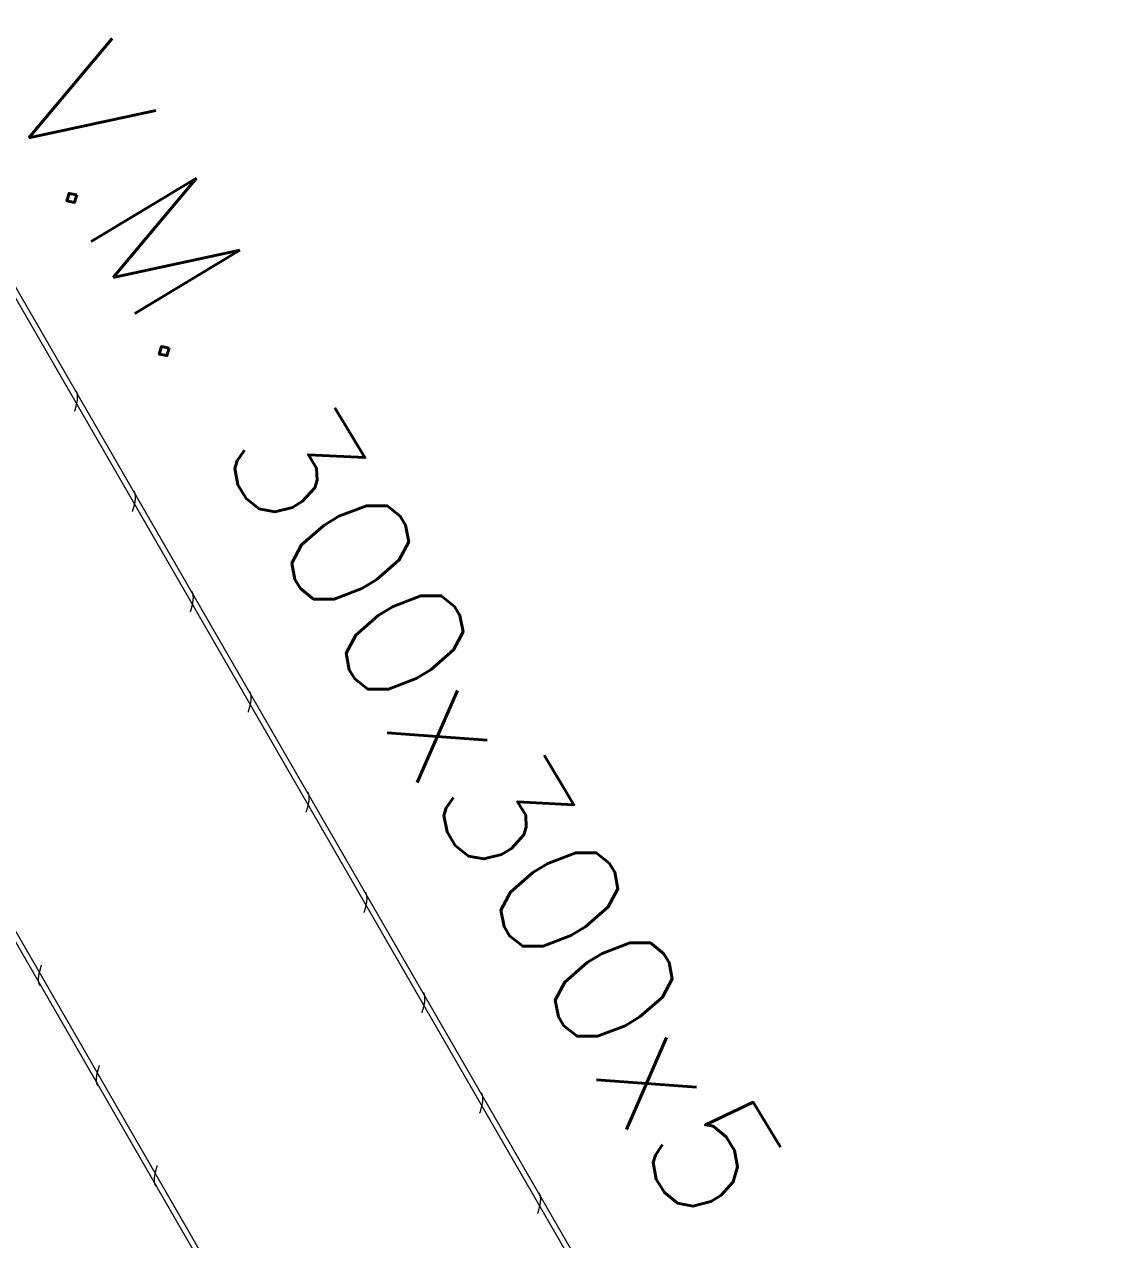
# Model space of a CAD drawing. Extents: x -3544 to 11711, y -11366 to 8565.
# Drawn here: x 5236.4 to 5336.2, y 3160.5 to 3271.9 of the extents above; entities that cross this region are included whole.
import ezdxf

# ---------------------------------------------------------------- set-up
doc = ezdxf.new("R2010")
doc.units = 0
doc.header["$LTSCALE"] = 30
doc.header["$MEASUREMENT"] = 0
doc.layers.get('0').update_dxf_attribs({"linetype": 'CONTINUOUS'})
doc.layers.add('EJE2$0$RLA-CONTORNO', color=30, linetype='CONTINUOUS', lineweight=15)
doc.layers.add('EJE2$0$RLA-TEXTOS-1', color=9, linetype='CONTINUOUS', lineweight=9)
doc.styles.add('EJE2$0$RomanS', font='romans.shx', dxfattribs={"height": 11.25})

# ---------------------------------------------------------------- blocks, each defined once
blk = doc.blocks.new('EJE2')
at = {"layer": 'EJE2$0$RLA-CONTORNO'}
for p, q in [((2580.48, 795.92), (2400.29, 1108)), ((2564.14, 824.22), (2400.29, 1108)), ((2580.48, 796.92), (2400.86, 1108)), ((2564.24, 825.04), (2400.86, 1108)), ((2552.14, 787), (2375.48, 1092.96)), ((2375.48, 1091.96), (2551.56, 787)), ((2388.78, 1068.92), (2551.56, 787)), ((2552.14, 787), (2388.89, 1069.74)), ((2459.81, 1006.02), (2459.8, 1006.04)), ((2459.82, 1005.99), (2459.81, 1006.02)), ((2459.83, 1005.97), (2459.82, 1005.99)), ((2459.84, 1005.95), (2459.83, 1005.97)), ((2459.85, 1005.93), (2459.84, 1005.95)), ((2459.86, 1005.9), (2459.85, 1005.93)), ((2459.87, 1005.88), (2459.86, 1005.9)), ((2459.88, 1005.85), (2459.87, 1005.88)), ((2459.89, 1005.83), (2459.88, 1005.85)), ((2459.89, 1005.81), (2459.89, 1005.83)), ((2459.9, 1005.78), (2459.89, 1005.81)), ((2459.9, 1005.76), (2459.9, 1005.78)), ((2459.91, 1005.73), (2459.9, 1005.76)), ((2459.91, 1005.7), (2459.91, 1005.73)), ((2459.92, 1005.68), (2459.91, 1005.7)), ((2459.92, 1005.65), (2459.92, 1005.68)), ((2459.92, 1005.63), (2459.92, 1005.65)), ((2459.93, 1005.6), (2459.92, 1005.63)), ((2459.93, 1005.57), (2459.93, 1005.6)), ((2459.93, 1005.54), (2459.93, 1005.57)), ((2459.93, 1005.52), (2459.93, 1005.54)), ((2459.93, 1005.49), (2459.93, 1005.52)), ((2459.93, 1005.46), (2459.93, 1005.49)), ((2459.93, 1005.43), (2459.93, 1005.46)), ((2459.7, 1004.31), (2459.71, 1004.34)), ((2459.71, 1004.34), (2459.72, 1004.37)), ((2459.72, 1004.37), (2459.73, 1004.41)), ((2459.73, 1004.41), (2459.74, 1004.44)), ((2459.74, 1004.44), (2459.75, 1004.48)), ((2459.75, 1004.48), (2459.76, 1004.51)), ((2459.76, 1004.51), (2459.77, 1004.54)), ((2459.77, 1004.54), (2459.78, 1004.58)), ((2459.78, 1004.58), (2459.79, 1004.61)), ((2459.79, 1004.61), (2459.8, 1004.65)), ((2459.8, 1004.68), (2459.81, 1004.71)), ((2459.8, 1004.65), (2459.8, 1004.68)), ((2459.81, 1004.71), (2459.82, 1004.75)), ((2459.82, 1004.75), (2459.83, 1004.78)), ((2459.83, 1004.78), (2459.84, 1004.81)), ((2459.84, 1004.81), (2459.85, 1004.84)), ((2459.85, 1004.88), (2459.86, 1004.91)), ((2459.85, 1004.84), (2459.85, 1004.88)), ((2459.86, 1004.91), (2459.87, 1004.94)), ((2459.87, 1004.97), (2459.88, 1005.01)), ((2459.87, 1004.94), (2459.87, 1004.97)), ((2459.88, 1005.01), (2459.89, 1005.04)), ((2459.89, 1005.07), (2459.9, 1005.1)), ((2459.89, 1005.04), (2459.89, 1005.07)), ((2459.9, 1005.13), (2459.91, 1005.16)), ((2459.9, 1005.1), (2459.9, 1005.13)), ((2459.91, 1005.22), (2459.92, 1005.25)), ((2459.91, 1005.19), (2459.91, 1005.22)), ((2459.91, 1005.16), (2459.91, 1005.19)), ((2459.92, 1005.31), (2459.93, 1005.34)), ((2459.92, 1005.28), (2459.92, 1005.31)), ((2459.92, 1005.25), (2459.92, 1005.28)), ((2459.93, 1005.4), (2459.93, 1005.43)), ((2459.93, 1005.37), (2459.93, 1005.4)), ((2459.93, 1005.34), (2459.93, 1005.37)), ((2459.66, 1004.17), (2459.67, 1004.2)), ((2459.67, 1004.2), (2459.68, 1004.24)), ((2459.68, 1004.24), (2459.69, 1004.27)), ((2459.69, 1004.27), (2459.7, 1004.31)), ((2465.12, 996.83), (2465.11, 996.85)), ((2465.13, 996.81), (2465.12, 996.83)), ((2465.14, 996.79), (2465.13, 996.81)), ((2465.15, 996.76), (2465.14, 996.79)), ((2465.16, 996.74), (2465.15, 996.76)), ((2465.17, 996.72), (2465.16, 996.74)), ((2465.17, 996.69), (2465.17, 996.72)), ((2465.18, 996.67), (2465.17, 996.69)), ((2465.19, 996.65), (2465.18, 996.67)), ((2465.2, 996.62), (2465.19, 996.65)), ((2465.2, 996.6), (2465.2, 996.62)), ((2465.21, 996.57), (2465.2, 996.6)), ((2465.21, 996.55), (2465.21, 996.57)), ((2465.22, 996.52), (2465.21, 996.55)), ((2465.09, 995.43), (2465.1, 995.46)), ((2465.1, 995.46), (2465.11, 995.49)), ((2465.11, 995.49), (2465.12, 995.53)), ((2465.12, 995.53), (2465.13, 995.56)), ((2465.13, 995.59), (2465.14, 995.63)), ((2465.13, 995.56), (2465.13, 995.59)), ((2465.14, 995.63), (2465.15, 995.66)), ((2465.15, 995.66), (2465.16, 995.69)), ((2465.16, 995.72), (2465.17, 995.76)), ((2465.16, 995.69), (2465.16, 995.72)), ((2465.17, 995.76), (2465.18, 995.79)), ((2465.18, 995.82), (2465.19, 995.85)), ((2465.18, 995.79), (2465.18, 995.82)), ((2465.19, 995.85), (2465.2, 995.88)), ((2465.2, 995.91), (2465.21, 995.95)), ((2465.2, 995.88), (2465.2, 995.91)), ((2465.21, 996.01), (2465.22, 996.04)), ((2465.21, 995.98), (2465.21, 996.01)), ((2465.21, 995.95), (2465.21, 995.98)), ((2465.22, 996.49), (2465.22, 996.52)), ((2465.22, 996.47), (2465.22, 996.49)), ((2465.23, 996.44), (2465.22, 996.47)), ((2465.22, 996.1), (2465.23, 996.13)), ((2465.22, 996.07), (2465.22, 996.1)), ((2465.22, 996.04), (2465.22, 996.07)), ((2465.23, 996.41), (2465.23, 996.44)), ((2465.23, 996.39), (2465.23, 996.41)), ((2465.23, 996.36), (2465.23, 996.39)), ((2465.23, 996.33), (2465.23, 996.36)), ((2465.23, 996.3), (2465.23, 996.33)), ((2465.23, 996.27), (2465.23, 996.3)), ((2465.23, 996.25), (2465.23, 996.27)), ((2465.23, 996.22), (2465.23, 996.25)), ((2465.23, 996.19), (2465.23, 996.22)), ((2465.23, 996.16), (2465.23, 996.19)), ((2465.23, 996.13), (2465.23, 996.16)), ((2464.96, 994.98), (2464.97, 995.02)), ((2464.97, 995.02), (2464.98, 995.05)), ((2464.98, 995.05), (2464.99, 995.09)), ((2464.99, 995.09), (2465, 995.12)), ((2465, 995.12), (2465.01, 995.16)), ((2465.01, 995.16), (2465.02, 995.19)), ((2465.02, 995.19), (2465.03, 995.22)), ((2465.03, 995.22), (2465.04, 995.26)), ((2465.04, 995.26), (2465.05, 995.29)), ((2465.05, 995.29), (2465.06, 995.33)), ((2465.06, 995.33), (2465.07, 995.36)), ((2465.07, 995.36), (2465.08, 995.39)), ((2465.08, 995.39), (2465.09, 995.43)), ((2470.42, 987.64), (2470.41, 987.67)), ((2470.43, 987.62), (2470.42, 987.64)), ((2470.44, 987.6), (2470.43, 987.62)), ((2470.45, 987.58), (2470.44, 987.6)), ((2470.46, 987.55), (2470.45, 987.58)), ((2470.47, 987.53), (2470.46, 987.55)), ((2470.46, 986.51), (2470.47, 986.54)), ((2470.48, 987.51), (2470.47, 987.53)), ((2470.47, 986.57), (2470.48, 986.6)), ((2470.47, 986.54), (2470.47, 986.57)), ((2470.49, 987.48), (2470.48, 987.51)), ((2470.48, 986.6), (2470.49, 986.63)), ((2470.49, 987.46), (2470.49, 987.48)), ((2470.5, 987.44), (2470.49, 987.46)), ((2470.49, 986.67), (2470.5, 986.7)), ((2470.49, 986.63), (2470.49, 986.67)), ((2470.51, 987.41), (2470.5, 987.44)), ((2470.5, 986.73), (2470.51, 986.76)), ((2470.5, 986.7), (2470.5, 986.73)), ((2470.51, 987.38), (2470.51, 987.41)), ((2470.52, 987.36), (2470.51, 987.38)), ((2470.51, 986.79), (2470.52, 986.82)), ((2470.51, 986.76), (2470.51, 986.79)), ((2470.52, 987.33), (2470.52, 987.36)), ((2470.52, 987.31), (2470.52, 987.33)), ((2470.53, 987.28), (2470.52, 987.31)), ((2470.52, 986.85), (2470.53, 986.88)), ((2470.52, 986.82), (2470.52, 986.85)), ((2470.53, 987.25), (2470.53, 987.28)), ((2470.53, 987.23), (2470.53, 987.25)), ((2470.53, 987.2), (2470.53, 987.23)), ((2470.54, 987.17), (2470.53, 987.2)), ((2470.53, 987), (2470.54, 987.03)), ((2470.53, 986.97), (2470.53, 987)), ((2470.53, 986.94), (2470.53, 986.97)), ((2470.53, 986.91), (2470.53, 986.94)), ((2470.53, 986.88), (2470.53, 986.91)), ((2470.54, 987.15), (2470.54, 987.17)), ((2470.54, 987.12), (2470.54, 987.15)), ((2470.54, 987.09), (2470.54, 987.12)), ((2470.54, 987.06), (2470.54, 987.09)), ((2470.54, 987.03), (2470.54, 987.06)), ((2470.27, 985.8), (2470.28, 985.83)), ((2470.28, 985.83), (2470.29, 985.87)), ((2470.29, 985.87), (2470.3, 985.9)), ((2470.3, 985.9), (2470.31, 985.94)), ((2470.31, 985.94), (2470.32, 985.97)), ((2470.32, 985.97), (2470.33, 986)), ((2470.33, 986), (2470.34, 986.04)), ((2470.34, 986.04), (2470.35, 986.07)), ((2470.35, 986.07), (2470.36, 986.11)), ((2470.36, 986.11), (2470.37, 986.14)), ((2470.37, 986.14), (2470.38, 986.17)), ((2470.38, 986.17), (2470.39, 986.21)), ((2470.39, 986.24), (2470.4, 986.27)), ((2470.39, 986.21), (2470.39, 986.24)), ((2470.4, 986.27), (2470.41, 986.31)), ((2470.41, 986.31), (2470.42, 986.34)), ((2470.42, 986.34), (2470.43, 986.37)), ((2470.43, 986.37), (2470.44, 986.41)), ((2470.44, 986.41), (2470.45, 986.44)), ((2470.45, 986.47), (2470.46, 986.51)), ((2470.45, 986.44), (2470.45, 986.47)), ((2475.72, 978.46), (2475.71, 978.48)), ((2475.74, 978.44), (2475.72, 978.46)), ((2475.75, 978.41), (2475.74, 978.44)), ((2475.76, 978.39), (2475.75, 978.41)), ((2475.76, 978.37), (2475.76, 978.39)), ((2475.77, 978.35), (2475.76, 978.37)), ((2475.78, 978.32), (2475.77, 978.35)), ((2475.79, 978.3), (2475.78, 978.32)), ((2475.8, 978.27), (2475.79, 978.3)), ((2475.8, 978.25), (2475.8, 978.27)), ((2475.81, 978.22), (2475.8, 978.25)), ((2475.81, 978.2), (2475.81, 978.22)), ((2475.82, 978.17), (2475.81, 978.2)), ((2475.82, 978.15), (2475.82, 978.17)), ((2475.83, 978.12), (2475.82, 978.15)), ((2475.82, 977.64), (2475.83, 977.67)), ((2475.82, 977.61), (2475.82, 977.64)), ((2475.83, 978.1), (2475.83, 978.12)), ((2475.83, 978.07), (2475.83, 978.1)), ((2475.84, 978.04), (2475.83, 978.07)), ((2475.83, 977.76), (2475.84, 977.79)), ((2475.83, 977.73), (2475.83, 977.76)), ((2475.83, 977.7), (2475.83, 977.73)), ((2475.83, 977.67), (2475.83, 977.7)), ((2475.84, 978.01), (2475.84, 978.04)), ((2475.84, 977.99), (2475.84, 978.01)), ((2475.84, 977.96), (2475.84, 977.99)), ((2475.84, 977.93), (2475.84, 977.96)), ((2475.84, 977.9), (2475.84, 977.93)), ((2475.84, 977.87), (2475.84, 977.9)), ((2475.84, 977.85), (2475.84, 977.87)), ((2475.84, 977.82), (2475.84, 977.85)), ((2475.84, 977.79), (2475.84, 977.82)), ((2475.57, 976.61), (2475.58, 976.65)), ((2475.58, 976.65), (2475.59, 976.68)), ((2475.59, 976.68), (2475.6, 976.72)), ((2475.6, 976.72), (2475.61, 976.75)), ((2475.61, 976.75), (2475.62, 976.78)), ((2475.62, 976.78), (2475.63, 976.82)), ((2475.63, 976.82), (2475.64, 976.85)), ((2475.64, 976.85), (2475.65, 976.89)), ((2475.65, 976.89), (2475.66, 976.92)), ((2475.66, 976.92), (2475.67, 976.95)), ((2475.67, 976.95), (2475.68, 976.99)), ((2475.68, 976.99), (2475.69, 977.02)), ((2475.69, 977.02), (2475.7, 977.06)), ((2475.7, 977.06), (2475.71, 977.09)), ((2475.71, 977.09), (2475.72, 977.12)), ((2475.72, 977.16), (2475.73, 977.19)), ((2475.72, 977.12), (2475.72, 977.16)), ((2475.73, 977.19), (2475.74, 977.22)), ((2475.74, 977.22), (2475.75, 977.25)), ((2475.75, 977.25), (2475.76, 977.29)), ((2475.76, 977.32), (2475.77, 977.35)), ((2475.76, 977.29), (2475.76, 977.32)), ((2475.77, 977.35), (2475.78, 977.38)), ((2475.78, 977.42), (2475.79, 977.45)), ((2475.78, 977.38), (2475.78, 977.42)), ((2475.79, 977.45), (2475.8, 977.48)), ((2475.8, 977.51), (2475.81, 977.54)), ((2475.8, 977.48), (2475.8, 977.51)), ((2475.81, 977.58), (2475.82, 977.61)), ((2475.81, 977.54), (2475.81, 977.58)), ((2481.03, 969.27), (2481.02, 969.3)), ((2481.04, 969.25), (2481.03, 969.27)), ((2481.05, 969.23), (2481.04, 969.25)), ((2481.06, 969.21), (2481.05, 969.23)), ((2481.07, 969.18), (2481.06, 969.21)), ((2481.08, 969.16), (2481.07, 969.18)), ((2481.09, 969.14), (2481.08, 969.16)), ((2481.09, 969.11), (2481.09, 969.14)), ((2481.1, 969.09), (2481.09, 969.11)), ((2481.11, 969.06), (2481.1, 969.09)), ((2481.11, 969.04), (2481.11, 969.06)), ((2481.12, 969.01), (2481.11, 969.04)), ((2481.12, 968.99), (2481.12, 969.01)), ((2481.13, 968.96), (2481.12, 968.99)), ((2481.13, 968.94), (2481.13, 968.96)), ((2481.13, 968.91), (2481.13, 968.94)), ((2481.14, 968.88), (2481.13, 968.91)), ((2481.14, 968.86), (2481.14, 968.88)), ((2481.14, 968.83), (2481.14, 968.86)), ((2481.14, 968.8), (2481.14, 968.83)), ((2481.14, 968.77), (2481.14, 968.8)), ((2481.14, 968.75), (2481.14, 968.77)), ((2481.14, 968.72), (2481.14, 968.75)), ((2481.14, 968.69), (2481.14, 968.72)), ((2480.91, 967.56), (2480.92, 967.6)), ((2480.92, 967.6), (2480.93, 967.63)), ((2480.93, 967.63), (2480.94, 967.67)), ((2480.94, 967.67), (2480.95, 967.7)), ((2480.95, 967.7), (2480.96, 967.73)), ((2480.96, 967.73), (2480.97, 967.77)), ((2480.97, 967.77), (2480.98, 967.8)), ((2480.98, 967.8), (2480.99, 967.84)), ((2480.99, 967.84), (2481, 967.87)), ((2481, 967.87), (2481.01, 967.9)), ((2481.01, 967.9), (2481.02, 967.94)), ((2481.02, 967.94), (2481.03, 967.97)), ((2481.03, 967.97), (2481.04, 968)), ((2481.04, 968.04), (2481.05, 968.07)), ((2481.04, 968), (2481.04, 968.04)), ((2481.05, 968.07), (2481.06, 968.1)), ((2481.06, 968.1), (2481.07, 968.13)), ((2481.07, 968.17), (2481.08, 968.2)), ((2481.07, 968.13), (2481.07, 968.17)), ((2481.08, 968.2), (2481.09, 968.23)), ((2481.09, 968.26), (2481.1, 968.3)), ((2481.09, 968.23), (2481.09, 968.26)), ((2481.1, 968.3), (2481.11, 968.33)), ((2481.11, 968.36), (2481.12, 968.39)), ((2481.11, 968.33), (2481.11, 968.36)), ((2481.12, 968.42), (2481.13, 968.45)), ((2481.12, 968.39), (2481.12, 968.42)), ((2481.13, 968.51), (2481.14, 968.54)), ((2481.13, 968.48), (2481.13, 968.51)), ((2481.13, 968.45), (2481.13, 968.48)), ((2481.14, 968.66), (2481.14, 968.69)), ((2481.14, 968.63), (2481.14, 968.66)), ((2481.14, 968.6), (2481.14, 968.63)), ((2481.14, 968.57), (2481.14, 968.6)), ((2481.14, 968.54), (2481.14, 968.57)), ((2480.87, 967.43), (2480.88, 967.46)), ((2480.88, 967.46), (2480.89, 967.5)), ((2480.89, 967.5), (2480.9, 967.53)), ((2480.9, 967.53), (2480.91, 967.56)), ((2486.33, 960.09), (2486.32, 960.11)), ((2486.34, 960.07), (2486.33, 960.09)), ((2486.35, 960.04), (2486.34, 960.07)), ((2486.36, 960.02), (2486.35, 960.04)), ((2486.37, 960), (2486.36, 960.02)), ((2486.38, 959.97), (2486.37, 960)), ((2486.39, 959.95), (2486.38, 959.97)), ((2486.4, 959.93), (2486.39, 959.95)), ((2486.4, 959.9), (2486.4, 959.93)), ((2486.41, 959.88), (2486.4, 959.9)), ((2486.42, 959.85), (2486.41, 959.88)), ((2486.42, 959.83), (2486.42, 959.85)), ((2486.43, 959.8), (2486.42, 959.83)), ((2486.43, 959.78), (2486.43, 959.8)), ((2486.31, 958.72), (2486.32, 958.75)), ((2486.31, 958.68), (2486.31, 958.72)), ((2486.32, 958.75), (2486.33, 958.78)), ((2486.33, 958.78), (2486.34, 958.82)), ((2486.34, 958.82), (2486.35, 958.85)), ((2486.35, 958.85), (2486.36, 958.88)), ((2486.36, 958.92), (2486.37, 958.95)), ((2486.36, 958.88), (2486.36, 958.92)), ((2486.37, 958.95), (2486.38, 958.98)), ((2486.38, 958.98), (2486.39, 959.01)), ((2486.39, 959.05), (2486.4, 959.08)), ((2486.39, 959.01), (2486.39, 959.05)), ((2486.4, 959.11), (2486.41, 959.14)), ((2486.4, 959.08), (2486.4, 959.11)), ((2486.41, 959.17), (2486.42, 959.2)), ((2486.41, 959.14), (2486.41, 959.17)), ((2486.42, 959.24), (2486.43, 959.27)), ((2486.42, 959.2), (2486.42, 959.24)), ((2486.43, 959.75), (2486.43, 959.78)), ((2486.44, 959.72), (2486.43, 959.75)), ((2486.43, 959.3), (2486.44, 959.33)), ((2486.43, 959.27), (2486.43, 959.3)), ((2486.44, 959.7), (2486.44, 959.72)), ((2486.44, 959.67), (2486.44, 959.7)), ((2486.45, 959.64), (2486.44, 959.67)), ((2486.44, 959.42), (2486.45, 959.45)), ((2486.44, 959.39), (2486.44, 959.42)), ((2486.44, 959.36), (2486.44, 959.39)), ((2486.44, 959.33), (2486.44, 959.36)), ((2486.45, 959.62), (2486.45, 959.64)), ((2486.45, 959.59), (2486.45, 959.62)), ((2486.45, 959.56), (2486.45, 959.59)), ((2486.45, 959.53), (2486.45, 959.56)), ((2486.45, 959.5), (2486.45, 959.53)), ((2486.45, 959.47), (2486.45, 959.5)), ((2486.45, 959.45), (2486.45, 959.47)), ((2486.18, 958.24), (2486.19, 958.28)), ((2486.19, 958.28), (2486.2, 958.31)), ((2486.2, 958.31), (2486.21, 958.34)), ((2486.21, 958.34), (2486.22, 958.38)), ((2486.22, 958.38), (2486.23, 958.41)), ((2486.23, 958.41), (2486.24, 958.45)), ((2486.24, 958.45), (2486.25, 958.48)), ((2486.25, 958.48), (2486.26, 958.52)), ((2486.26, 958.52), (2486.27, 958.55)), ((2486.27, 958.55), (2486.28, 958.58)), ((2486.28, 958.58), (2486.29, 958.62)), ((2486.29, 958.62), (2486.3, 958.65)), ((2486.3, 958.65), (2486.31, 958.68)), ((2456.53, 953.12), (2456.54, 953.15)), ((2456.53, 953.09), (2456.53, 953.12)), ((2456.54, 953.15), (2456.55, 953.19)), ((2456.55, 953.19), (2456.56, 953.22)), ((2456.56, 953.22), (2456.57, 953.26)), ((2456.57, 953.26), (2456.58, 953.29)), ((2456.58, 953.29), (2456.59, 953.32)), ((2456.59, 953.32), (2456.6, 953.36)), ((2456.6, 953.36), (2456.62, 953.39)), ((2456.62, 953.39), (2456.63, 953.43)), ((2456.35, 952.17), (2456.36, 952.19)), ((2456.35, 952.14), (2456.35, 952.17)), ((2456.35, 952.11), (2456.35, 952.14)), ((2456.35, 952.08), (2456.35, 952.11)), ((2456.36, 952.05), (2456.35, 952.08)), ((2456.36, 952.31), (2456.37, 952.34)), ((2456.36, 952.28), (2456.36, 952.31)), ((2456.36, 952.25), (2456.36, 952.28)), ((2456.36, 952.22), (2456.36, 952.25)), ((2456.36, 952.19), (2456.36, 952.22)), ((2456.36, 952.02), (2456.36, 952.05)), ((2456.36, 952), (2456.36, 952.02)), ((2456.37, 952.4), (2456.38, 952.43)), ((2456.37, 952.37), (2456.37, 952.4)), ((2456.37, 952.34), (2456.37, 952.37)), ((2456.38, 952.46), (2456.39, 952.5)), ((2456.38, 952.43), (2456.38, 952.46)), ((2456.39, 952.53), (2456.4, 952.56)), ((2456.39, 952.5), (2456.39, 952.53)), ((2456.4, 952.59), (2456.41, 952.62)), ((2456.4, 952.56), (2456.4, 952.59)), ((2456.41, 952.62), (2456.42, 952.65)), ((2456.42, 952.69), (2456.43, 952.72)), ((2456.42, 952.65), (2456.42, 952.69)), ((2456.43, 952.72), (2456.44, 952.75)), ((2456.44, 952.75), (2456.45, 952.79)), ((2456.45, 952.82), (2456.46, 952.85)), ((2456.45, 952.79), (2456.45, 952.82)), ((2456.46, 952.85), (2456.47, 952.88)), ((2456.47, 952.88), (2456.48, 952.92)), ((2456.48, 952.92), (2456.49, 952.95)), ((2456.49, 952.95), (2456.5, 952.98)), ((2456.5, 952.98), (2456.51, 953.02)), ((2456.51, 953.02), (2456.52, 953.05)), ((2456.52, 953.05), (2456.53, 953.09)), ((2456.36, 951.97), (2456.36, 952)), ((2456.36, 951.94), (2456.36, 951.97)), ((2456.37, 951.92), (2456.36, 951.94)), ((2456.37, 951.89), (2456.37, 951.92)), ((2456.38, 951.87), (2456.37, 951.89)), ((2456.38, 951.84), (2456.38, 951.87)), ((2456.39, 951.82), (2456.38, 951.84)), ((2456.39, 951.79), (2456.39, 951.82)), ((2456.4, 951.77), (2456.39, 951.79)), ((2456.41, 951.74), (2456.4, 951.77)), ((2456.41, 951.72), (2456.41, 951.74)), ((2456.42, 951.69), (2456.41, 951.72)), ((2456.43, 951.67), (2456.42, 951.69)), ((2456.44, 951.65), (2456.43, 951.67)), ((2456.45, 951.62), (2456.44, 951.65)), ((2456.46, 951.6), (2456.45, 951.62)), ((2456.47, 951.58), (2456.46, 951.6)), ((2456.48, 951.56), (2456.47, 951.58)), ((2491.64, 950.9), (2491.62, 950.92)), ((2491.65, 950.88), (2491.64, 950.9)), ((2491.66, 950.86), (2491.65, 950.88)), ((2491.67, 950.84), (2491.66, 950.86)), ((2491.68, 950.81), (2491.67, 950.84)), ((2491.67, 949.76), (2491.68, 949.8)), ((2491.68, 950.79), (2491.68, 950.81)), ((2491.69, 950.77), (2491.68, 950.79)), ((2491.68, 949.8), (2491.69, 949.83)), ((2491.7, 950.74), (2491.69, 950.77)), ((2491.69, 949.83), (2491.7, 949.86)), ((2491.71, 950.72), (2491.7, 950.74)), ((2491.7, 949.89), (2491.71, 949.92)), ((2491.7, 949.86), (2491.7, 949.89)), ((2491.71, 950.69), (2491.71, 950.72)), ((2491.72, 950.67), (2491.71, 950.69)), ((2491.71, 949.96), (2491.72, 949.99)), ((2491.71, 949.92), (2491.71, 949.96)), ((2491.73, 950.64), (2491.72, 950.67)), ((2491.72, 950.02), (2491.73, 950.05)), ((2491.72, 949.99), (2491.72, 950.02)), ((2491.73, 950.62), (2491.73, 950.64)), ((2491.73, 950.59), (2491.73, 950.62)), ((2491.74, 950.57), (2491.73, 950.59)), ((2491.73, 950.08), (2491.74, 950.11)), ((2491.73, 950.05), (2491.73, 950.08)), ((2491.74, 950.54), (2491.74, 950.57)), ((2491.74, 950.51), (2491.74, 950.54)), ((2491.75, 950.49), (2491.74, 950.51)), ((2491.74, 950.17), (2491.75, 950.2)), ((2491.74, 950.14), (2491.74, 950.17)), ((2491.74, 950.11), (2491.74, 950.14)), ((2491.75, 950.46), (2491.75, 950.49)), ((2491.75, 950.43), (2491.75, 950.46)), ((2491.75, 950.4), (2491.75, 950.43)), ((2491.75, 950.38), (2491.75, 950.4)), ((2491.75, 950.35), (2491.75, 950.38)), ((2491.75, 950.32), (2491.75, 950.35)), ((2491.75, 950.29), (2491.75, 950.32)), ((2491.75, 950.26), (2491.75, 950.29)), ((2491.75, 950.23), (2491.75, 950.26)), ((2491.75, 950.2), (2491.75, 950.23)), ((2491.48, 949.06), (2491.49, 949.09)), ((2491.49, 949.09), (2491.5, 949.12)), ((2491.5, 949.12), (2491.51, 949.16)), ((2491.51, 949.16), (2491.52, 949.19)), ((2491.52, 949.19), (2491.53, 949.23)), ((2491.53, 949.23), (2491.54, 949.26)), ((2491.54, 949.26), (2491.55, 949.3)), ((2491.55, 949.3), (2491.56, 949.33)), ((2491.56, 949.33), (2491.57, 949.36)), ((2491.57, 949.36), (2491.58, 949.4)), ((2491.58, 949.4), (2491.59, 949.43)), ((2491.59, 949.43), (2491.6, 949.47)), ((2491.6, 949.47), (2491.61, 949.5)), ((2491.61, 949.5), (2491.62, 949.53)), ((2491.62, 949.53), (2491.63, 949.57)), ((2491.63, 949.57), (2491.64, 949.6)), ((2491.64, 949.63), (2491.65, 949.67)), ((2491.64, 949.6), (2491.64, 949.63)), ((2491.65, 949.67), (2491.66, 949.7)), ((2491.66, 949.7), (2491.67, 949.73)), ((2491.67, 949.73), (2491.67, 949.76)), ((2461.92, 944.21), (2461.93, 944.24)), ((2461.66, 943.1), (2461.67, 943.13)), ((2461.67, 943.19), (2461.68, 943.22)), ((2461.67, 943.16), (2461.67, 943.19)), ((2461.67, 943.13), (2461.67, 943.16)), ((2461.68, 943.25), (2461.69, 943.28)), ((2461.68, 943.22), (2461.68, 943.25)), ((2461.69, 943.31), (2461.7, 943.34)), ((2461.69, 943.28), (2461.69, 943.31)), ((2461.7, 943.37), (2461.71, 943.41)), ((2461.7, 943.34), (2461.7, 943.37)), ((2461.71, 943.44), (2461.72, 943.47)), ((2461.71, 943.41), (2461.71, 943.44)), ((2461.72, 943.47), (2461.73, 943.5)), ((2461.73, 943.53), (2461.74, 943.57)), ((2461.73, 943.5), (2461.73, 943.53)), ((2461.74, 943.57), (2461.75, 943.6)), ((2461.75, 943.6), (2461.76, 943.63)), ((2461.76, 943.63), (2461.77, 943.67)), ((2461.77, 943.7), (2461.78, 943.73)), ((2461.77, 943.67), (2461.77, 943.7)), ((2461.78, 943.73), (2461.79, 943.77)), ((2461.79, 943.77), (2461.8, 943.8)), ((2461.8, 943.8), (2461.81, 943.83)), ((2461.81, 943.83), (2461.82, 943.87)), ((2461.82, 943.87), (2461.83, 943.9)), ((2461.83, 943.9), (2461.84, 943.93)), ((2461.84, 943.93), (2461.85, 943.97)), ((2461.85, 943.97), (2461.86, 944)), ((2461.86, 944), (2461.87, 944.04)), ((2461.87, 944.04), (2461.88, 944.07)), ((2461.88, 944.07), (2461.89, 944.1)), ((2461.89, 944.1), (2461.9, 944.14)), ((2461.9, 944.14), (2461.91, 944.17)), ((2461.91, 944.17), (2461.92, 944.21)), ((2461.66, 943.07), (2461.66, 943.1)), ((2461.66, 943.04), (2461.66, 943.07)), ((2461.66, 943.01), (2461.66, 943.04)), ((2461.66, 942.98), (2461.66, 943.01)), ((2461.66, 942.95), (2461.66, 942.98)), ((2461.66, 942.92), (2461.66, 942.95)), ((2461.66, 942.89), (2461.66, 942.92)), ((2461.66, 942.87), (2461.66, 942.89)), ((2461.66, 942.84), (2461.66, 942.87)), ((2461.66, 942.81), (2461.66, 942.84)), ((2461.66, 942.79), (2461.66, 942.81)), ((2461.67, 942.76), (2461.66, 942.79)), ((2461.67, 942.73), (2461.67, 942.76)), ((2461.68, 942.71), (2461.67, 942.73)), ((2461.68, 942.68), (2461.68, 942.71)), ((2461.68, 942.65), (2461.68, 942.68)), ((2461.69, 942.63), (2461.68, 942.65)), ((2461.7, 942.6), (2461.69, 942.63)), ((2461.7, 942.58), (2461.7, 942.6)), ((2461.71, 942.56), (2461.7, 942.58)), ((2461.72, 942.53), (2461.71, 942.56)), ((2461.73, 942.51), (2461.72, 942.53)), ((2461.73, 942.49), (2461.73, 942.51)), ((2461.74, 942.46), (2461.73, 942.49)), ((2461.75, 942.44), (2461.74, 942.46)), ((2461.76, 942.42), (2461.75, 942.44)), ((2461.77, 942.39), (2461.76, 942.42)), ((2461.79, 942.37), (2461.77, 942.39)), ((2496.94, 941.72), (2496.93, 941.74)), ((2496.95, 941.7), (2496.94, 941.72)), ((2496.96, 941.67), (2496.95, 941.7)), ((2496.97, 941.65), (2496.96, 941.67)), ((2496.98, 941.63), (2496.97, 941.65)), ((2496.99, 941.6), (2496.98, 941.63)), ((2497, 941.58), (2496.99, 941.6)), ((2497, 941.56), (2497, 941.58)), ((2497.01, 941.53), (2497, 941.56)), ((2497.02, 941.51), (2497.01, 941.53)), ((2497.02, 941.48), (2497.02, 941.51)), ((2497.03, 941.46), (2497.02, 941.48)), ((2497.03, 941.43), (2497.03, 941.46)), ((2497.04, 941.41), (2497.03, 941.43)), ((2497.03, 940.86), (2497.04, 940.89)), ((2497.04, 941.38), (2497.04, 941.41)), ((2497.05, 941.35), (2497.04, 941.38)), ((2497.04, 940.96), (2497.05, 940.99)), ((2497.04, 940.93), (2497.04, 940.96)), ((2497.04, 940.89), (2497.04, 940.93)), ((2497.05, 941.33), (2497.05, 941.35)), ((2497.05, 941.3), (2497.05, 941.33)), ((2497.05, 941.27), (2497.05, 941.3)), ((2497.05, 941.25), (2497.05, 941.27)), ((2497.05, 941.22), (2497.05, 941.25)), ((2497.06, 941.19), (2497.05, 941.22)), ((2497.05, 941.13), (2497.06, 941.16)), ((2497.05, 941.1), (2497.05, 941.13)), ((2497.05, 941.07), (2497.05, 941.1)), ((2497.05, 941.05), (2497.05, 941.07)), ((2497.05, 941.02), (2497.05, 941.05)), ((2497.05, 940.99), (2497.05, 941.02)), ((2497.06, 941.16), (2497.06, 941.19)), ((2496.78, 939.87), (2496.79, 939.91)), ((2496.79, 939.91), (2496.8, 939.94)), ((2496.8, 939.94), (2496.81, 939.97)), ((2496.81, 939.97), (2496.83, 940.01)), ((2496.83, 940.01), (2496.84, 940.04)), ((2496.84, 940.04), (2496.85, 940.08)), ((2496.85, 940.08), (2496.86, 940.11)), ((2496.86, 940.14), (2496.87, 940.18)), ((2496.86, 940.11), (2496.86, 940.14)), ((2496.87, 940.18), (2496.88, 940.21)), ((2496.88, 940.21), (2496.89, 940.25)), ((2496.89, 940.25), (2496.9, 940.28)), ((2496.9, 940.28), (2496.91, 940.31)), ((2496.91, 940.31), (2496.92, 940.35)), ((2496.92, 940.35), (2496.93, 940.38)), ((2496.93, 940.38), (2496.94, 940.41)), ((2496.94, 940.41), (2496.95, 940.45)), ((2496.95, 940.45), (2496.96, 940.48)), ((2496.96, 940.51), (2496.97, 940.55)), ((2496.96, 940.48), (2496.96, 940.51)), ((2496.97, 940.55), (2496.98, 940.58)), ((2496.98, 940.58), (2496.99, 940.61)), ((2496.99, 940.64), (2497, 940.68)), ((2496.99, 940.61), (2496.99, 940.64)), ((2497, 940.68), (2497.01, 940.71)), ((2497.01, 940.74), (2497.02, 940.77)), ((2497.01, 940.71), (2497.01, 940.74)), ((2497.02, 940.8), (2497.03, 940.83)), ((2497.02, 940.77), (2497.02, 940.8)), ((2497.03, 940.83), (2497.03, 940.86)), ((2467.01, 934.22), (2467.02, 934.25)), ((2467.01, 934.19), (2467.01, 934.22)), ((2467.02, 934.28), (2467.03, 934.32)), ((2467.02, 934.25), (2467.02, 934.28)), ((2467.03, 934.32), (2467.04, 934.35)), ((2467.04, 934.35), (2467.05, 934.38)), ((2467.05, 934.41), (2467.06, 934.45)), ((2467.05, 934.38), (2467.05, 934.41)), ((2467.06, 934.45), (2467.07, 934.48)), ((2467.07, 934.48), (2467.08, 934.51)), ((2467.08, 934.51), (2467.09, 934.55)), ((2467.09, 934.55), (2467.1, 934.58)), ((2467.1, 934.61), (2467.11, 934.65)), ((2467.1, 934.58), (2467.1, 934.61)), ((2467.11, 934.65), (2467.12, 934.68)), ((2467.12, 934.68), (2467.13, 934.71)), ((2467.13, 934.71), (2467.14, 934.75)), ((2467.14, 934.75), (2467.15, 934.78)), ((2467.15, 934.78), (2467.16, 934.82)), ((2467.16, 934.82), (2467.17, 934.85)), ((2467.17, 934.85), (2467.18, 934.88)), ((2467.18, 934.88), (2467.19, 934.92)), ((2467.19, 934.92), (2467.2, 934.95)), ((2467.2, 934.95), (2467.21, 934.99)), ((2467.21, 934.99), (2467.22, 935.02)), ((2467.22, 935.02), (2467.23, 935.06)), ((2466.96, 933.85), (2466.97, 933.88)), ((2466.96, 933.82), (2466.96, 933.85)), ((2466.96, 933.79), (2466.96, 933.82)), ((2466.96, 933.77), (2466.96, 933.79)), ((2466.96, 933.74), (2466.96, 933.77)), ((2466.96, 933.71), (2466.96, 933.74)), ((2466.96, 933.68), (2466.96, 933.71)), ((2466.96, 933.65), (2466.96, 933.68)), ((2466.97, 933.63), (2466.96, 933.65)), ((2466.97, 933.97), (2466.98, 934)), ((2466.97, 933.94), (2466.97, 933.97)), ((2466.97, 933.91), (2466.97, 933.94)), ((2466.97, 933.88), (2466.97, 933.91)), ((2466.97, 933.6), (2466.97, 933.63)), ((2466.97, 933.57), (2466.97, 933.6)), ((2466.97, 933.55), (2466.97, 933.57)), ((2466.98, 933.52), (2466.97, 933.55)), ((2466.98, 934.03), (2466.99, 934.06)), ((2466.98, 934), (2466.98, 934.03)), ((2466.98, 933.49), (2466.98, 933.52)), ((2466.99, 933.47), (2466.98, 933.49)), ((2466.99, 934.12), (2467, 934.16)), ((2466.99, 934.09), (2466.99, 934.12)), ((2466.99, 934.06), (2466.99, 934.09)), ((2466.99, 933.44), (2466.99, 933.47)), ((2467, 933.42), (2466.99, 933.44)), ((2467, 934.16), (2467.01, 934.19)), ((2467.01, 933.39), (2467, 933.42)), ((2467.01, 933.37), (2467.01, 933.39)), ((2467.02, 933.35), (2467.01, 933.37)), ((2467.03, 933.32), (2467.02, 933.35)), ((2467.04, 933.3), (2467.03, 933.32)), ((2467.05, 933.28), (2467.04, 933.3)), ((2467.06, 933.25), (2467.05, 933.28)), ((2467.07, 933.23), (2467.06, 933.25)), ((2467.08, 933.21), (2467.07, 933.23)), ((2467.09, 933.19), (2467.08, 933.21)), ((2502.24, 932.53), (2502.23, 932.55)), ((2502.25, 932.51), (2502.24, 932.53)), ((2502.26, 932.49), (2502.25, 932.51)), ((2502.27, 932.46), (2502.26, 932.49)), ((2502.28, 932.44), (2502.27, 932.46)), ((2502.29, 932.42), (2502.28, 932.44)), ((2502.3, 932.39), (2502.29, 932.42)), ((2502.31, 932.37), (2502.3, 932.39)), ((2502.31, 932.35), (2502.31, 932.37)), ((2502.32, 932.32), (2502.31, 932.35)), ((2502.33, 932.3), (2502.32, 932.32)), ((2502.33, 932.27), (2502.33, 932.3)), ((2502.34, 932.25), (2502.33, 932.27)), ((2502.34, 932.22), (2502.34, 932.25)), ((2502.35, 932.19), (2502.34, 932.22)), ((2502.35, 932.17), (2502.35, 932.19)), ((2502.35, 932.14), (2502.35, 932.17)), ((2502.35, 932.11), (2502.35, 932.14)), ((2502.36, 932.09), (2502.35, 932.11)), ((2502.36, 932.06), (2502.36, 932.09)), ((2502.36, 932.03), (2502.36, 932.06)), ((2502.36, 932), (2502.36, 932.03)), ((2502.36, 931.98), (2502.36, 932)), ((2502.36, 931.95), (2502.36, 931.98)), ((2502.13, 930.82), (2502.14, 930.86)), ((2502.14, 930.86), (2502.15, 930.89)), ((2502.15, 930.89), (2502.16, 930.92)), ((2502.16, 930.92), (2502.17, 930.96)), ((2502.17, 930.96), (2502.18, 930.99)), ((2502.18, 930.99), (2502.19, 931.03)), ((2502.19, 931.03), (2502.2, 931.06)), ((2502.2, 931.06), (2502.21, 931.09)), ((2502.21, 931.09), (2502.22, 931.13)), ((2502.22, 931.16), (2502.23, 931.19)), ((2502.22, 931.13), (2502.22, 931.16)), ((2502.23, 931.19), (2502.24, 931.23)), ((2502.24, 931.23), (2502.25, 931.26)), ((2502.25, 931.26), (2502.26, 931.29)), ((2502.26, 931.29), (2502.27, 931.33)), ((2502.27, 931.36), (2502.28, 931.39)), ((2502.27, 931.33), (2502.27, 931.36)), ((2502.28, 931.39), (2502.29, 931.43)), ((2502.29, 931.43), (2502.3, 931.46)), ((2502.3, 931.49), (2502.31, 931.52)), ((2502.3, 931.46), (2502.3, 931.49)), ((2502.31, 931.55), (2502.32, 931.58)), ((2502.31, 931.52), (2502.31, 931.55)), ((2502.32, 931.58), (2502.33, 931.62)), ((2502.33, 931.65), (2502.34, 931.68)), ((2502.33, 931.62), (2502.33, 931.65)), ((2502.34, 931.74), (2502.35, 931.77)), ((2502.34, 931.71), (2502.34, 931.74)), ((2502.34, 931.68), (2502.34, 931.71)), ((2502.35, 931.86), (2502.36, 931.89)), ((2502.35, 931.83), (2502.35, 931.86)), ((2502.35, 931.8), (2502.35, 931.83)), ((2502.35, 931.77), (2502.35, 931.8)), ((2502.36, 931.92), (2502.36, 931.95)), ((2502.36, 931.89), (2502.36, 931.92)), ((2502.09, 930.69), (2502.1, 930.72)), ((2502.1, 930.72), (2502.11, 930.75)), ((2502.11, 930.75), (2502.12, 930.79)), ((2502.12, 930.79), (2502.13, 930.82))]:
    blk.add_line(p, q, dxfattribs=at)
at = {"layer": 'EJE2$0$RLA-TEXTOS-1', "insert": (2489.39, 983.81), "char_height": 11.25, "width": 243.9131, "attachment_point": 5, "rotation": 301.0711, "line_spacing_factor": 0.983083, "style": 'EJE2$0$RomanS'}
blk.add_mtext('V.M. 300x300x5', dxfattribs=at)

msp = doc.modelspace()

# ---------------------------------------------------------------- block references
msp.add_blockref('EJE2', (2781.39, 2232.23))

doc.saveas('drawing.dxf')
